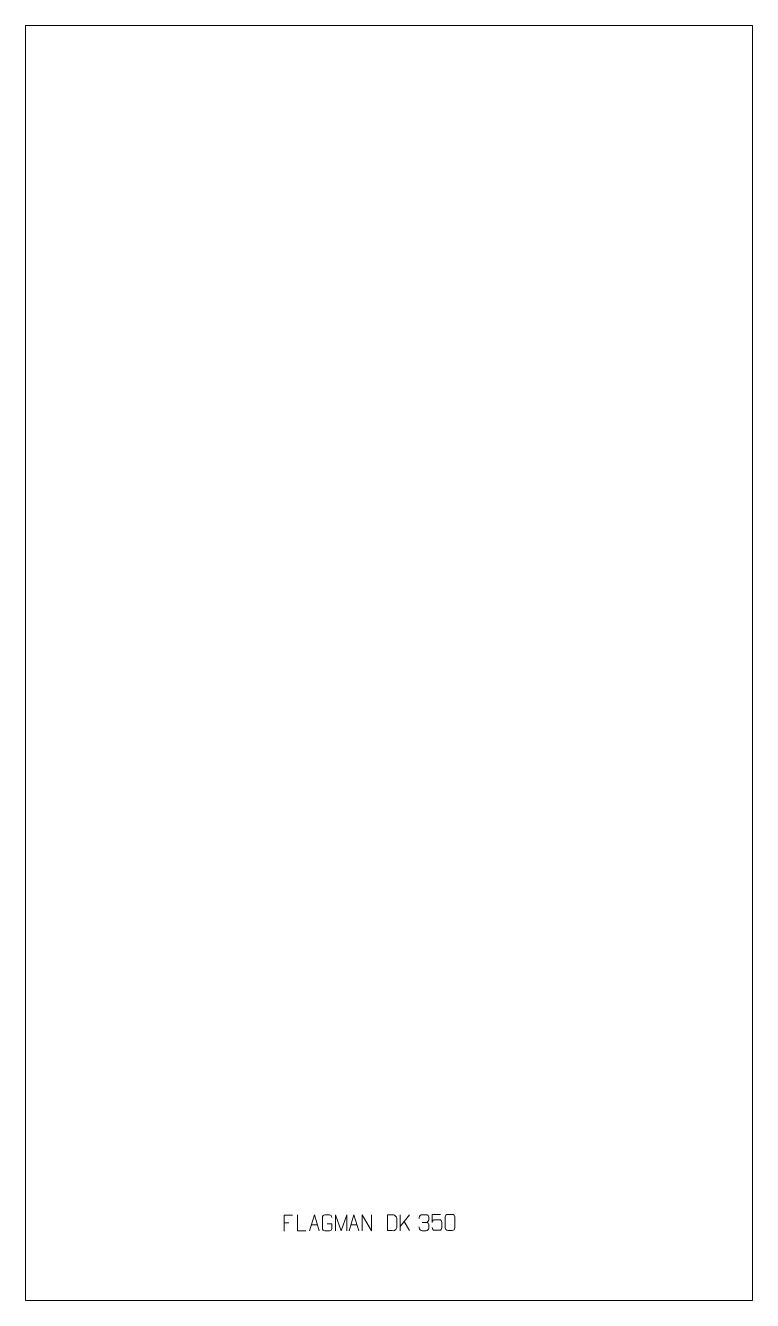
# Model space of a CAD drawing. Header units: millimetres. Extents: x -567 to 573, y -1583 to 417.
import ezdxf

# ---------------------------------------------------------------- set-up
doc = ezdxf.new("R2010")
doc.units = ezdxf.units.MM
doc.header["$MEASUREMENT"] = 0
doc.layers.add('layer 1', color=7, linetype='Continuous')

msp = doc.modelspace()

# ---------------------------------------------------------------- linework, layer by layer
at = {"layer": 'layer 1', "color": 242, "lineweight": 9}
msp.add_open_spline([(-566.5328, -1582.8222), (-566.5328, -1582.8222), (-566.5328, 417.1772), (-566.5328, 417.1772), (-566.5328, 417.1772), (-566.5328, 417.1772), (573.4661, 417.1772), (573.4661, 417.1772), (573.4661, 417.1772), (573.4661, 417.1772), (573.4661, -1582.8222), (573.4661, -1582.8222), (573.4661, -1582.8222), (573.4661, -1582.8222), (-566.5328, -1582.8222), (-566.5328, -1582.8222)], degree=3, knots=[0, 0, 0, 0, 0.2, 0.2, 0.2, 0.2, 0.4, 0.4, 0.4, 0.4, 0.6, 0.6, 0.6, 0.6, 1, 1, 1, 1], dxfattribs=at)
at = {"layer": 'layer 1', "color": 250, "lineweight": 9}
for points, knots in [([(-147.8035, -1449.0947), (-147.8035, -1449.0947), (-160.6775, -1449.0947), (-160.6775, -1449.0947), (-160.6775, -1449.0947), (-160.6775, -1449.0947), (-160.6775, -1474.0483), (-160.6775, -1474.0483)], [0, 0, 0, 0, 0.333333333, 0.333333333, 0.333333333, 0.333333333, 1, 1, 1, 1]), ([(-127.0348, -1473.4512), (-127.0348, -1473.4512), (-139.9839, -1473.4512), (-139.9839, -1473.4512), (-139.9839, -1473.4512), (-139.9839, -1473.4512), (-139.9839, -1448.4976), (-139.9839, -1448.4976)], [0, 0, 0, 0, 0.333333333, 0.333333333, 0.333333333, 0.333333333, 1, 1, 1, 1]), ([(-120.9798, -1473.4511), (-120.9798, -1473.4511), (-113.6088, -1448.4976), (-113.6088, -1448.4976), (-113.6088, -1448.4976), (-113.6088, -1448.4976), (-106.0389, -1473.4511), (-106.0389, -1473.4511)], [0, 0, 0, 0, 0.333333333, 0.333333333, 0.333333333, 0.333333333, 1, 1, 1, 1]), ([(-93.2544, -1462.4654), (-93.2544, -1462.4654), (-86.0863, -1462.4654), (-86.0863, -1462.4654), (-86.0863, -1462.4654), (-86.0863, -1462.4654), (-86.0863, -1469.6335), (-86.0863, -1469.6335), (-86.0863, -1469.6335), (-86.226, -1471.9569), (-87.9032, -1473.4365), (-90.051, -1473.4473), (-90.051, -1473.4473), (-92.3828, -1473.4469), (-94.7148, -1473.4469), (-97.0463, -1473.4473), (-97.0463, -1473.4473), (-98.9712, -1473.5527), (-100.9434, -1471.6682), (-100.9322, -1469.6509), (-100.9322, -1469.6509), (-100.9318, -1463.8808), (-100.9318, -1458.1111), (-100.9322, -1452.3418), (-100.9322, -1452.3418), (-100.928, -1450.2037), (-99.1812, -1448.4845), (-97.0289, -1448.4979), (-97.0289, -1448.4979), (-94.7032, -1448.4979), (-92.3771, -1448.4979), (-90.051, -1448.4979), (-90.051, -1448.4979), (-88.1043, -1448.4625), (-86.1129, -1449.954), (-86.0863, -1452.3917)], [0, 0, 0, 0, 0.1, 0.1, 0.1, 0.1, 0.2, 0.2, 0.2, 0.2, 0.3, 0.3, 0.3, 0.3, 0.4, 0.4, 0.4, 0.4, 0.5, 0.5, 0.5, 0.5, 0.6, 0.6, 0.6, 0.6, 0.7, 0.7, 0.7, 0.7, 0.8, 0.8, 0.8, 0.8, 1, 1, 1, 1]), ([(-80.3518, -1473.4533), (-80.3518, -1473.4533), (-80.3518, -1448.4954), (-80.3518, -1448.4954), (-80.3518, -1448.4954), (-80.3518, -1448.4954), (-71.4267, -1473.4533), (-71.4267, -1473.4533), (-71.4267, -1473.4533), (-71.4267, -1473.4533), (-62.6668, -1448.4959), (-62.6668, -1448.4959), (-62.6668, -1448.4959), (-62.6668, -1448.4959), (-62.6668, -1473.4533), (-62.6668, -1473.4533)], [0, 0, 0, 0, 0.2, 0.2, 0.2, 0.2, 0.4, 0.4, 0.4, 0.4, 0.6, 0.6, 0.6, 0.6, 1, 1, 1, 1]), ([(-58.9798, -1473.4511), (-58.9798, -1473.4511), (-51.6088, -1448.4976), (-51.6088, -1448.4976), (-51.6088, -1448.4976), (-51.6088, -1448.4976), (-44.0389, -1473.4511), (-44.0389, -1473.4511)], [0, 0, 0, 0, 0.333333333, 0.333333333, 0.333333333, 0.333333333, 1, 1, 1, 1]), ([(-38.8368, -1473.4511), (-38.8368, -1473.4511), (-38.8368, -1448.4976), (-38.8368, -1448.4976), (-38.8368, -1448.4976), (-38.8368, -1448.4976), (-24.182, -1473.4511), (-24.182, -1473.4511), (-24.182, -1473.4511), (-24.182, -1473.4511), (-24.182, -1448.4976), (-24.182, -1448.4976)], [0, 0, 0, 0, 0.25, 0.25, 0.25, 0.25, 0.5, 0.5, 0.5, 0.5, 1, 1, 1, 1]), ([(0.9724, -1473.2585), (3.3042, -1473.2581), (8.2544, -1473.2821), (10.5859, -1473.2824), (10.5859, -1473.2824), (12.5109, -1473.3878), (15.8295, -1469.8462), (15.8183, -1467.8289), (15.8183, -1467.8289), (15.8179, -1462.0588), (15.8179, -1459.8891), (15.8183, -1454.1198), (15.8183, -1454.1198), (15.814, -1451.9817), (12.4395, -1448.3216), (10.2871, -1448.3351), (10.2871, -1448.3351), (7.9614, -1448.3351), (3.2371, -1448.3351), (0.911, -1448.3351), (0.911, -1448.3351), (0.9114, -1454.082), (0.9727, -1467.5112), (0.9724, -1473.2585)], [0, 0, 0, 0, 0.142857143, 0.142857143, 0.142857143, 0.142857143, 0.285714286, 0.285714286, 0.285714286, 0.285714286, 0.428571429, 0.428571429, 0.428571429, 0.428571429, 0.571428571, 0.571428571, 0.571428571, 0.571428571, 0.714285714, 0.714285714, 0.714285714, 0.714285714, 1, 1, 1, 1]), ([(51, -1454.0174), (51, -1454.0174), (51, -1452.1602), (51, -1452.1602), (51, -1452.1602), (50.9857, -1450.4183), (53.6502, -1448.3002), (55.7093, -1448.3229), (55.7093, -1448.3229), (57.7734, -1448.3229), (59.8374, -1448.3229), (61.9011, -1448.3229), (61.9011, -1448.3229), (64.0956, -1448.3141), (65.6939, -1450.1609), (65.7383, -1452.073), (65.7383, -1452.073), (65.7379, -1453.5081), (65.7379, -1454.9432), (65.7383, -1456.3787), (65.7383, -1456.3787), (65.6897, -1458.0322), (64.0871, -1460.2622), (61.8888, -1460.2522), (61.8888, -1460.2522), (64.0925, -1460.2634), (65.7005, -1462.0666), (65.7545, -1464.1261), (65.7545, -1464.1261), (65.7541, -1465.9108), (65.7541, -1467.6955), (65.7545, -1469.4806), (65.7545, -1469.4806), (65.7646, -1471.542), (63.7097, -1473.3051), (61.8888, -1473.297), (61.8888, -1473.297), (59.8235, -1473.2967), (57.7583, -1473.2967), (55.6927, -1473.297), (55.6927, -1473.297), (53.5241, -1473.2855), (50.9931, -1470.8853), (50.9745, -1469.4235), (50.9745, -1469.4235), (50.9745, -1469.4235), (50.9745, -1467.5149), (50.9745, -1467.5149)], [0, 0, 0, 0, 0.076923077, 0.076923077, 0.076923077, 0.076923077, 0.153846154, 0.153846154, 0.153846154, 0.153846154, 0.230769231, 0.230769231, 0.230769231, 0.230769231, 0.307692308, 0.307692308, 0.307692308, 0.307692308, 0.384615385, 0.384615385, 0.384615385, 0.384615385, 0.461538462, 0.461538462, 0.461538462, 0.461538462, 0.538461538, 0.538461538, 0.538461538, 0.538461538, 0.615384615, 0.615384615, 0.615384615, 0.615384615, 0.692307692, 0.692307692, 0.692307692, 0.692307692, 0.769230769, 0.769230769, 0.769230769, 0.769230769, 0.846153846, 0.846153846, 0.846153846, 0.846153846, 1, 1, 1, 1]), ([(84.202, -1447.8078), (84.202, -1447.8078), (71.3503, -1447.8078), (71.3503, -1447.8078), (71.3503, -1447.8078), (71.3506, -1452.0384), (71.3506, -1456.2693), (71.3503, -1460.5005), (71.3503, -1460.5005), (71.35, -1457.1904), (72.981, -1456.1186), (75.793, -1456.0581), (75.793, -1456.0581), (78.2326, -1456.0578), (80.6721, -1456.0578), (83.1113, -1456.0581), (83.1113, -1456.0581), (84.7611, -1456.0513), (86.236, -1458.4318), (86.2645, -1460.5005), (86.2645, -1460.5005), (86.2642, -1463.0878), (86.2642, -1465.6754), (86.2645, -1468.2631), (86.2645, -1468.2631), (86.3107, -1470.2225), (84.8113, -1472.6588), (83.1854, -1472.7173), (83.1854, -1472.7173), (81.2289, -1472.717), (76.3339, -1472.717), (74.3769, -1472.7173), (74.3769, -1472.7173), (72.5314, -1472.7261), (71.4243, -1470.7613), (71.4035, -1468.2102)], [0, 0, 0, 0, 0.1, 0.1, 0.1, 0.1, 0.2, 0.2, 0.2, 0.2, 0.3, 0.3, 0.3, 0.3, 0.4, 0.4, 0.4, 0.4, 0.5, 0.5, 0.5, 0.5, 0.6, 0.6, 0.6, 0.6, 0.7, 0.7, 0.7, 0.7, 0.8, 0.8, 0.8, 0.8, 1, 1, 1, 1]), ([(95.5552, -1447.7633), (97.9213, -1447.7633), (100.2878, -1447.7633), (102.6543, -1447.7633), (102.6543, -1447.7633), (104.6348, -1447.7277), (106.6608, -1449.222), (106.6879, -1451.6641), (106.6879, -1451.6641), (106.6875, -1457.4215), (106.6875, -1463.1793), (106.6879, -1468.9375), (106.6879, -1468.9375), (106.5458, -1471.2651), (104.8394, -1472.7474), (102.6543, -1472.7582), (102.6543, -1472.7582), (100.2819, -1472.7578), (97.9095, -1472.7578), (95.5375, -1472.7582), (95.5375, -1472.7582), (93.579, -1472.8638), (91.5726, -1470.9759), (91.584, -1468.9549), (91.584, -1468.9549), (91.5844, -1463.1743), (91.5844, -1457.394), (91.584, -1451.6142), (91.584, -1451.6142), (91.5883, -1449.4722), (93.3654, -1447.7497), (95.5552, -1447.7633)], [0, 0, 0, 0, 0.111111111, 0.111111111, 0.111111111, 0.111111111, 0.222222222, 0.222222222, 0.222222222, 0.222222222, 0.333333333, 0.333333333, 0.333333333, 0.333333333, 0.444444444, 0.444444444, 0.444444444, 0.444444444, 0.555555556, 0.555555556, 0.555555556, 0.555555556, 0.666666667, 0.666666667, 0.666666667, 0.666666667, 0.777777778, 0.777777778, 0.777777778, 0.777777778, 1, 1, 1, 1])]:
    msp.add_open_spline(points, degree=3, knots=knots, dxfattribs=at)
for points in [[(21.0139, -1448.3331), (21.0139, -1448.3331), (21.0139, -1473.2867), (21.0139, -1473.2867)], [(35.3901, -1448.3331), (35.3901, -1448.3331), (21.0139, -1466.9728), (21.0139, -1466.9728)], [(35.7154, -1473.1909), (35.7154, -1473.1909), (27.2449, -1458.8773), (27.2449, -1458.8773)], [(-160.6775, -1460.9744), (-160.6775, -1460.9744), (-153.5094, -1460.9744), (-153.5094, -1460.9744)], [(-118.2572, -1464.2017), (-118.2572, -1464.2017), (-108.7615, -1464.2017), (-108.7615, -1464.2017)], [(-56.2572, -1464.2017), (-56.2572, -1464.2017), (-46.7615, -1464.2017), (-46.7615, -1464.2017)], [(55.7097, -1460.2626), (55.7097, -1460.2626), (61.9061, -1460.2626), (61.9061, -1460.2626)]]:
    msp.add_open_spline(points, degree=3, dxfattribs=at)

doc.saveas('drawing.dxf')
